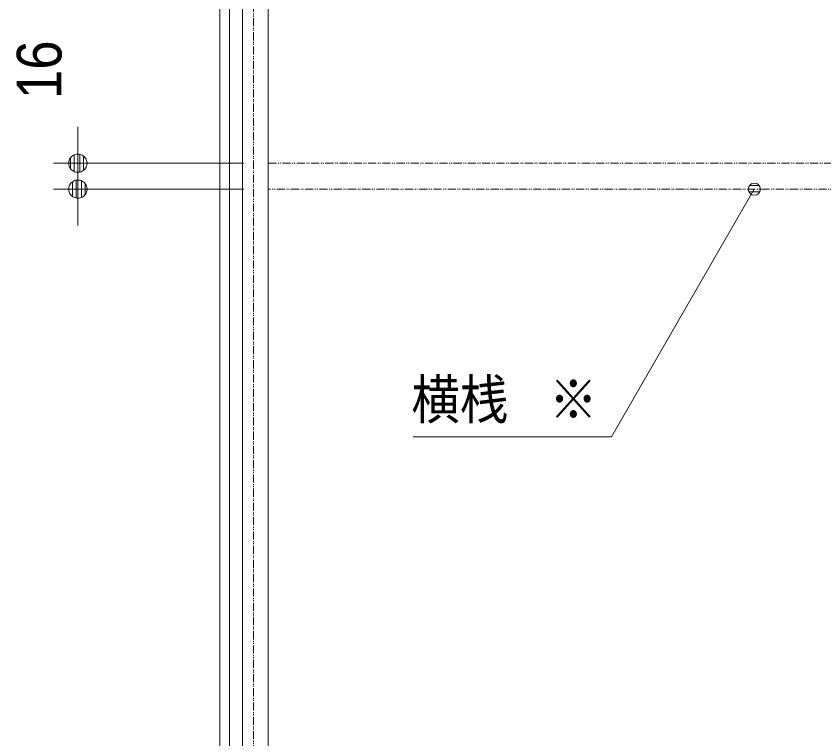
# Model space of a CAD drawing. Units: millimetres, scale not verified. Extents: x -4547 to 4547, y -2284 to 2284.
# Drawn here: x 232.2 to 730.7, y -1143.2 to -697.3 of the extents above; entities that cross this region are included whole.
import ezdxf
from ezdxf.enums import TextEntityAlignment as Align

# ---------------------------------------------------------------- set-up
doc = ezdxf.new("R2010")
doc.units = ezdxf.units.MM
doc.header["$LTSCALE"] = 20
doc.linetypes.add('DOUBLE_CHAIN1', pattern=[8.8, 5, -1, 0.6, -0.6, 0.6, -1])
for name, color, linetype, lineweight in [('0-0_2寸法-2', 7, 'Continuous', 9), ('0-1_0', 7, 'Continuous', 9), ('0-3_2寸法-3', 7, 'Continuous', 9), ('0-4_3一般', 7, 'Continuous', 9)]:
    doc.layers.add(name, color=color, linetype=linetype, lineweight=lineweight)
doc.styles.add('ＭＳ ゴシック', font='')
doc.styles.add('ＭＳ Ｐゴシック', font='')
doc.styles.get('ＭＳ ゴシック').set_extended_font_data('MS Gothic')
doc.styles.get('ＭＳ Ｐゴシック').set_extended_font_data('MS PGothic')

# ---------------------------------------------------------------- blocks, each defined once
blk = doc.blocks.new('_Dot')
at = {"layer": '0-1_0'}
for p, q in [((-10, 0), (-20, 0)), ((9.78, 2), (-9.78, 2)), ((7.99, 6), (-7.99, 6)), ((9.16, -3.98), (-9.16, -3.98)), ((6, -7.98), (-6, -7.98))]:
    blk.add_line(p, q, dxfattribs=at)
for points in [[(10, 0), (9.92, 1.25), (9.69, 2.49), (9.3, 3.68), (8.76, 4.82), (8.09, 5.88), (7.29, 6.85), (6.37, 7.71), (5.36, 8.44), (4.26, 9.05), (3.09, 9.51), (1.87, 9.82), (0.63, 9.98), (-0.63, 9.98), (-1.87, 9.82), (-3.09, 9.51), (-4.26, 9.05), (-5.36, 8.44), (-6.37, 7.71), (-7.29, 6.85), (-8.09, 5.88), (-8.76, 4.82), (-9.3, 3.68), (-9.69, 2.49), (-9.92, 1.25), (-10, 0), (0, 0)], [(-10, 0), (-9.92, -1.25), (-9.69, -2.49), (-9.3, -3.68), (-8.76, -4.82), (-8.09, -5.88), (-7.29, -6.85), (-6.37, -7.71), (-5.36, -8.44), (-4.26, -9.05), (-3.09, -9.51), (-1.87, -9.82), (-0.63, -9.98), (0.63, -9.98), (1.87, -9.82), (3.09, -9.51), (4.26, -9.05), (5.36, -8.44), (6.37, -7.71), (7.29, -6.85), (8.09, -5.88), (8.76, -4.82), (9.3, -3.68), (9.69, -2.49), (9.92, -1.25), (10, 0), (0, 0)]]:
    blk.add_lwpolyline(points, close=True, dxfattribs=at)
blk = doc.blocks.new('グループ-26')
at = {"layer": '0-4_3一般'}
for p, q in [((34248.7, 14720), (34248.7, -31580)), ((34568.7, 14720), (34568.7, -31580))]:
    blk.add_line(p, q, dxfattribs=at)
at = {"layer": '0-4_3一般', "linetype": 'DOUBLE_CHAIN1'}
blk.add_line((34385.9, 13840), (34385.9, -30760), dxfattribs=at)
blk = doc.blocks.new('グループ-27')
at = {"layer": '0-4_3一般', "linetype": 'DOUBLE_CHAIN1'}
blk.add_line((33968.7, -31920), (33968.7, 15080), dxfattribs=at)
blk = doc.blocks.new('グループ-29')
at = {"layer": '0-4_3一般'}
blk.add_lwpolyline([(33968.7, 15080), (33968.7, -31740), (34088.7, -31740), (34088.7, 15080)], close=True, dxfattribs=at)
blk = doc.blocks.new('グループ-34')
at = {"layer": '0-4_3一般'}
for name in ['グループ-27', 'グループ-29', 'グループ-26']:
    blk.add_blockref(name, (0, 0), dxfattribs=at)
blk = doc.blocks.new('グループ-109')
at = {"layer": '0-4_3一般', "linetype": 'DOUBLE_CHAIN1'}
blk.add_lwpolyline([(49028.7, -16080), (34568.7, -16080), (34568.7, -15760), (49028.7, -15760)], close=True, dxfattribs=at)
blk = doc.blocks.new('グループ-111')
at = {"layer": '0-4_3一般'}
blk.add_blockref('グループ-109', (0, 0), dxfattribs=at)

msp = doc.modelspace()

# ---------------------------------------------------------------- linework, layer by layer
at = {"layer": '0-0_2寸法-2'}
for p, q in [((270.31, -776.74), (270.31, -765.49)), ((372.81, -788), (255.31, -788)), ((270.31, -804), (270.31, -788)), ((372.81, -804), (255.31, -804)), ((270.31, -815.26), (270.31, -826.51))]:
    msp.add_line(p, q, dxfattribs=at)
at = {"layer": '0-3_2寸法-3'}
for p, q in [((690.82, -801.76), (684.81, -801.76)), ((691.13, -805.76), (684.5, -805.76))]:
    msp.add_line(p, q, dxfattribs=at)
msp.add_lwpolyline([(477.16, -956.84), (599.57, -956.84), (687.81, -804)], dxfattribs=at)
msp.add_circle((687.81, -804), 3.75, dxfattribs=at)
msp.add_circle((687.81, -804), 3.75, dxfattribs=at)

# ---------------------------------------------------------------- block references
at = {"layer": '0-0_2寸法-2', "xscale": 0.5627563, "yscale": 0.5627563}
for p, rotation in [((270.31, -788), 270), ((270.31, -804), 90)]:
    msp.add_blockref('_Dot', p, dxfattribs=dict(at, rotation=rotation))
at = {"layer": '0-4_3一般', "xscale": 0.05, "yscale": 0.05}
for name in ['グループ-34', 'グループ-111']:
    msp.add_blockref(name, (-1340.62, 0), dxfattribs=at)

# ---------------------------------------------------------------- texts
at = {"layer": '0-0_2寸法-2', "style": 'ＭＳ Ｐゴシック', "width": 0.9}
msp.add_text('16', height=27.57, rotation=90, dxfattribs=at).set_placement((268.45, -748.37), align=Align.BOTTOM_LEFT)
at = {"layer": '0-3_2寸法-3', "style": 'ＭＳ ゴシック', "width": 0.9}
for s, p in [('横桟', (476.15, -953.21)), ('※', (561.16, -953.21))]:
    msp.add_text(s, height=24.34, dxfattribs=at).set_placement(p, align=Align.BOTTOM_LEFT)

doc.saveas('drawing.dxf')
